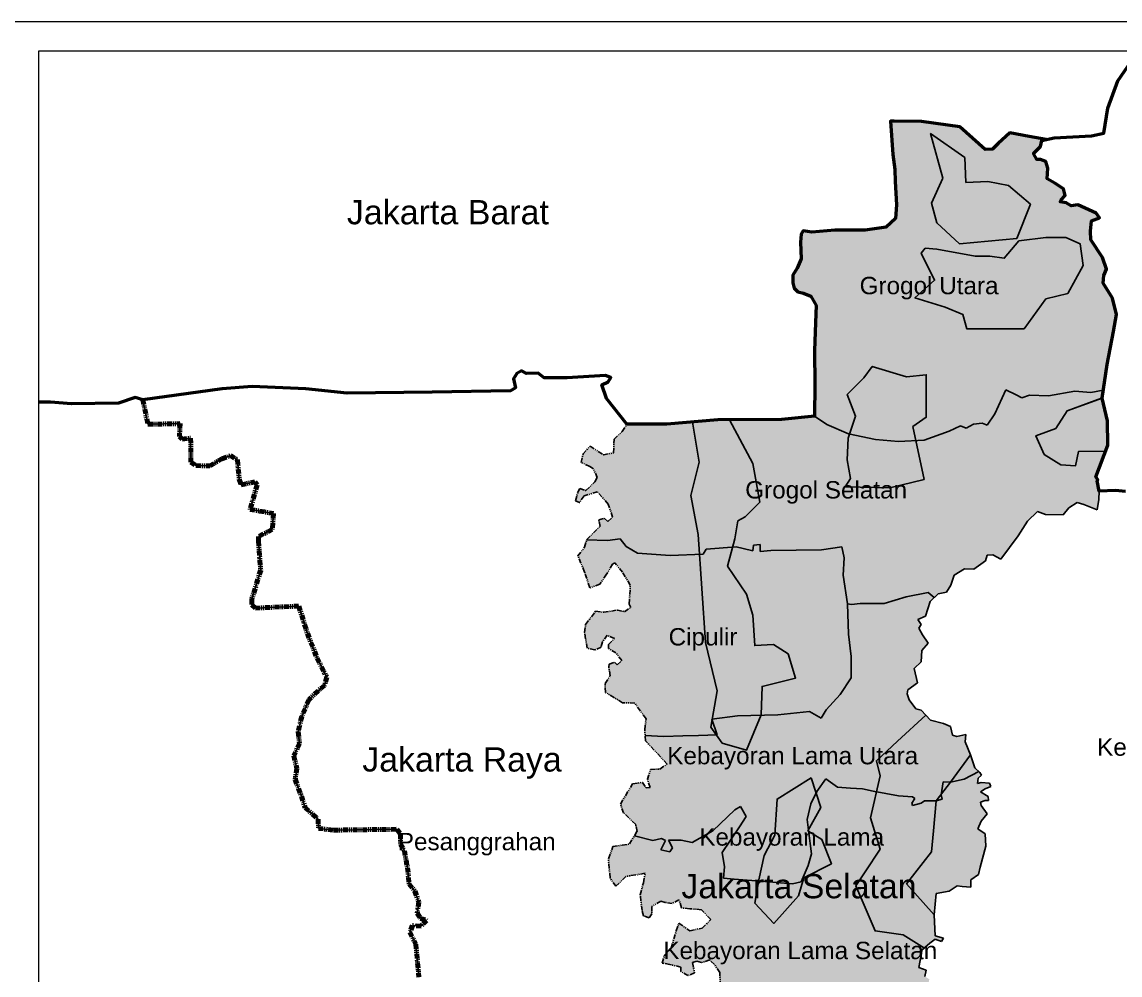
# Model space of a CAD drawing. Header units: millimetres. Extents: x 1190 to 1865, y 1371 to 1788.
# Drawn here: x 1570.4 to 1713, y 1663.8 to 1787.6 of the extents above; entities that cross this region are included whole.
import ezdxf

# ---------------------------------------------------------------- set-up
doc = ezdxf.new("R2010")
doc.units = ezdxf.units.MM
doc.header["$MEASUREMENT"] = 0
doc.linetypes.add('ACAD_ISO14W100', pattern=[24, 12, -3, 0, -3, 0, -3, 0, -3])
doc.linetypes.add('PHANTOM2', pattern=[1.25, 0.625, -0.125, 0.125, -0.125, 0.125, -0.125])
for name, color, linetype in [('Batas Desa', 7, 'ACAD_ISO14W100'), ('Batas Wilayah', 7, 'PHANTOM2'), ('Bbatas Provinsi', 7, 'PHANTOM2')]:
    doc.layers.add(name, color=color, linetype=linetype)
doc.layers.add('Batas Luar', color=7, linetype='Continuous', lineweight=20)
doc.styles.get("Standard").update_dxf_attribs({"font": 'arial.ttf'})

msp = doc.modelspace()

# ---------------------------------------------------------------- hatches: boundary and pattern name
at = {"true_color": 0xeef113}
h = msp.add_hatch(color=2, dxfattribs=at)
h.dxf.hatch_style = 1
h.paths.add_polyline_path([(1701.01, 1722.74), (1702.34, 1724), (1703.38, 1723.64), (1705.64, 1723.6), (1706.41, 1724.47), (1707.47, 1725.2), (1708.34, 1724.9), (1710.07, 1724.24), (1710.3, 1725.57), (1710.31, 1726.67), (1710.09, 1728.01), (1710.15, 1728.14), (1709.88, 1728.51), (1711.14, 1731.86), (1707.66, 1731.82), (1707.25, 1729.93), (1705.36, 1730.07), (1703.19, 1731.42), (1702.11, 1733.85), (1704.68, 1734.8), (1706.17, 1737.1), (1710.7, 1738.74), (1710.86, 1739.79), (1709.25, 1739.48), (1707.19, 1739.64), (1703.76, 1739.04), (1701.28, 1739.13), (1700.28, 1738.77), (1699.53, 1739.17), (1698.2, 1739.84), (1696.79, 1736.71), (1695.79, 1735.23), (1695.15, 1735.49), (1694, 1735.34), (1693.07, 1734.85), (1692.33, 1735.14), (1690.85, 1734.45), (1687.59, 1733.3), (1686.51, 1733.24), (1687.6, 1728.16), (1683.15, 1727.08), (1677.34, 1727.22), (1678.01, 1728.3), (1677.61, 1730.72), (1677.74, 1733.56), (1677.91, 1734.07), (1677.76, 1734.1), (1674.97, 1735.32), (1673.34, 1736.38), (1669.07, 1735.98), (1662.32, 1735.92), (1665.32, 1730.26), (1666.27, 1725.23), (1664.36, 1723.32), (1663.41, 1722.78), (1663, 1720.46), (1662.71, 1719.38), (1663.19, 1719.42), (1664.08, 1719.19), (1665.35, 1718.92), (1665.44, 1719.62), (1666.28, 1719.71), (1666.28, 1718.83), (1667.68, 1718.94), (1674.26, 1719.05), (1676.88, 1719.42), (1677.21, 1717.97), (1677.09, 1715.75), (1677.65, 1712.03), (1678.16, 1711.94), (1679.28, 1712.07), (1680.7, 1712.07), (1682.41, 1712.07), (1685.27, 1712.92), (1688.11, 1713.49), (1688.9, 1712.82), (1689.42, 1713.33), (1690.48, 1713.53), (1691.08, 1714.43), (1691.48, 1715.73), (1692.85, 1716.56), (1694.05, 1716.5), (1695.55, 1717.6), (1695.78, 1718.33), (1696.51, 1718.4), (1697.55, 1717.83), (1699.81, 1720.86)])
h.paths.add_polyline_path([(1711.37, 1743.12), (1712.19, 1747.38), (1712.59, 1749.62), (1712.06, 1751.75), (1710.86, 1753.67), (1710.95, 1754.66), (1711.29, 1755.49), (1710.77, 1757.03), (1709.25, 1759.32), (1709.22, 1760.43), (1709.32, 1761.78), (1710.36, 1762.18), (1709.93, 1762.77), (1707.56, 1763.87), (1706.7, 1763.75), (1706.05, 1764.12), (1705.28, 1764.24), (1705.4, 1764.52), (1705.92, 1765.07), (1705.68, 1765.94), (1704.57, 1766.69), (1703.58, 1767.25), (1703.67, 1768.63), (1703.39, 1769.49), (1702.69, 1769.77), (1702.25, 1769.77), (1701.82, 1770.54), (1702.69, 1771.43), (1702.9, 1772.23), (1703.44, 1772.35), (1701.25, 1772.76), (1698.72, 1773.23), (1697.2, 1771.85), (1696.47, 1771.09), (1695.5, 1771.07), (1692.23, 1774), (1687.23, 1774.71), (1683.72, 1774.73), (1683.24, 1774.73), (1683.52, 1770.38), (1683.79, 1768.47), (1683.81, 1766.9), (1684, 1763.87), (1683.88, 1762.1), (1682.65, 1760.98), (1679.94, 1760.56), (1675.98, 1760.56), (1673.02, 1760.29), (1671.87, 1760.49), (1671.61, 1760.07), (1671.52, 1759.02), (1671.64, 1756.86), (1671.08, 1755.63), (1670.52, 1754.72), (1670.52, 1753.73), (1670.69, 1753.03), (1671.19, 1752.57), (1671.93, 1752.4), (1672.88, 1752.01), (1673.58, 1750.78), (1673.47, 1748.57), (1673.34, 1744.89), (1673.41, 1740.5), (1673.34, 1736.38), (1674.97, 1735.32), (1677.76, 1734.1), (1677.91, 1734.07), (1678.69, 1736.39), (1677.61, 1739.22), (1678.15, 1739.76), (1679.77, 1741.38), (1680.85, 1742.87), (1685.31, 1741.52), (1687.87, 1741.79), (1687.87, 1739.63), (1687.87, 1736.26), (1686.12, 1735.04), (1686.51, 1733.24), (1687.59, 1733.3), (1690.85, 1734.45), (1692.33, 1735.14), (1693.07, 1734.85), (1694, 1735.34), (1695.15, 1735.49), (1695.79, 1735.23), (1696.79, 1736.71), (1698.2, 1739.84), (1699.53, 1739.17), (1700.28, 1738.77), (1701.28, 1739.13), (1703.76, 1739.04), (1707.19, 1739.64), (1709.25, 1739.48), (1710.86, 1739.79)])
h.paths.add_polyline_path([(1693.15, 1747.73), (1692.61, 1749.62), (1690.31, 1750.56), (1686.39, 1751.78), (1688.96, 1754.07), (1687.2, 1757.58), (1687.74, 1758.25), (1689.23, 1758.12), (1694.23, 1757.18), (1696.12, 1757.18), (1698.01, 1756.91), (1699.9, 1759.2), (1703.41, 1759.6), (1705.98, 1759.6), (1707.87, 1758.79), (1708.27, 1755.96), (1706.25, 1752.32), (1703.41, 1751.64), (1700.57, 1747.73)], flags=16)
h.paths.add_polyline_path([(1692.2, 1758.81), (1689.23, 1761.51), (1688.55, 1764.07), (1690.04, 1767.31), (1688.42, 1773.11), (1692.88, 1770.01), (1693.01, 1766.77), (1695.85, 1766.91), (1698.55, 1766.37), (1701.39, 1763.94), (1699.63, 1759.49)], flags=16)
h.paths.add_polyline_path([(1687.39, 1708), (1686.89, 1708.85), (1687.22, 1709.35), (1686.76, 1709.99), (1687.76, 1710.43), (1688.38, 1712.3), (1688.9, 1712.82), (1688.11, 1713.49), (1685.27, 1712.92), (1682.41, 1712.07), (1680.7, 1712.07), (1679.28, 1712.07), (1678.16, 1711.94), (1677.65, 1712.03), (1677.75, 1708.09), (1678.12, 1705.16), (1678.1, 1702.4), (1676.69, 1700.25), (1674.86, 1698.23), (1674.23, 1697.15), (1672.72, 1698.02), (1668.59, 1697.6), (1666.38, 1697.53), (1664.5, 1692.98), (1661.37, 1693.93), (1660.6, 1694.98), (1658.28, 1694.92), (1656.24, 1694.86), (1653.76, 1694.79), (1651.35, 1694.91), (1651.41, 1694.21), (1654.22, 1691.19), (1653.28, 1690.55), (1652.06, 1690.49), (1651.65, 1689.21), (1652, 1688.16), (1651.47, 1688.1), (1651, 1688.8), (1649.72, 1688.63), (1648.14, 1686), (1648.55, 1684.84), (1650.13, 1683.32), (1650.3, 1682.45), (1649.96, 1681.88), (1652.35, 1681.24), (1653.47, 1681.53), (1654, 1681.27), (1653.38, 1680.05), (1654.54, 1679.79), (1654.89, 1680.31), (1654.37, 1681.31), (1656.02, 1681.29), (1657.45, 1680.99), (1660.13, 1682.51), (1662.99, 1685.23), (1663.73, 1685.66), (1664.49, 1684.37), (1663.6, 1683.03), (1662.35, 1681.16), (1661.36, 1679.69), (1661.65, 1677.86), (1661.54, 1676.35), (1662.9, 1676.24), (1666.11, 1675.99), (1666.14, 1676.16), (1666.83, 1679.33), (1668.21, 1681.96), (1668.49, 1686.65), (1672.91, 1689.41), (1673.55, 1687.44), (1673.64, 1687.64), (1674.83, 1689.27), (1675.44, 1688.83), (1676.33, 1688.18), (1678.03, 1688.07), (1679.58, 1687.96), (1680.99, 1687.69), (1681.42, 1687.6), (1681.9, 1689.67), (1681.4, 1691.62), (1684.15, 1694.17), (1687.8, 1697.54), (1687.19, 1698.18), (1686.5, 1698.39), (1685.65, 1699.55), (1685.39, 1700.3), (1685.49, 1700.83), (1686.71, 1701.73), (1686.29, 1703.63), (1687.2, 1704.48), (1687.29, 1705.97), (1688.12, 1706.89)])
h = msp.add_hatch(color=3)
h.dxf.hatch_style = 1
h.paths.add_polyline_path([(1708.27, 1755.96), (1707.87, 1758.79), (1705.98, 1759.6), (1703.41, 1759.6), (1699.9, 1759.2), (1698.01, 1756.91), (1696.12, 1757.18), (1694.23, 1757.18), (1689.23, 1758.12), (1687.74, 1758.25), (1687.2, 1757.58), (1688.96, 1754.07), (1686.39, 1751.78), (1690.31, 1750.56), (1692.61, 1749.62), (1693.15, 1747.73), (1700.57, 1747.73), (1703.41, 1751.64), (1706.25, 1752.32)])
h.paths.add_polyline_path([(1701.39, 1763.94), (1698.55, 1766.37), (1695.85, 1766.91), (1693.01, 1766.77), (1692.88, 1770.01), (1688.42, 1773.11), (1690.04, 1767.31), (1688.55, 1764.07), (1689.23, 1761.51), (1692.2, 1758.81), (1699.63, 1759.49)])
h = msp.add_hatch(color=3)
h.dxf.hatch_style = 1
h.paths.add_polyline_path([(1687.87, 1739.63), (1687.87, 1741.79), (1685.31, 1741.52), (1680.85, 1742.87), (1679.77, 1741.38), (1678.15, 1739.76), (1677.61, 1739.22), (1678.69, 1736.39), (1677.91, 1734.07), (1681.26, 1733.37), (1684.27, 1733.1), (1686.51, 1733.24), (1686.12, 1735.04), (1687.87, 1736.26)])
h = msp.add_hatch(color=3)
h.dxf.hatch_style = 1
h.paths.add_polyline_path([(1711.41, 1735.78), (1710.7, 1738.73), (1706.17, 1737.1), (1704.68, 1734.8), (1702.11, 1733.85), (1703.19, 1731.42), (1705.36, 1730.07), (1707.25, 1729.93), (1707.66, 1731.82), (1711.14, 1731.86), (1711.44, 1732.63)])
h = msp.add_hatch(color=2, dxfattribs=at)
h.dxf.hatch_style = 1
h.paths.add_polyline_path([(1657.28, 1726.07), (1658.37, 1730.42), (1657.49, 1735.64), (1654.17, 1735.37), (1648.98, 1735.34), (1648.38, 1734.42), (1647.32, 1733.43), (1647.26, 1731.62), (1645.92, 1731.38), (1644.22, 1732.49), (1643.28, 1731.5), (1643.05, 1730.39), (1644.16, 1729.86), (1644.63, 1729.57), (1645.13, 1728.41), (1644.83, 1727.86), (1643.66, 1726.73), (1642.86, 1726.99), (1642.6, 1726.51), (1642.31, 1725.38), (1642.82, 1725.16), (1643.41, 1726.03), (1645.13, 1726.58), (1646.56, 1724.97), (1647.11, 1723.29), (1646.52, 1722.7), (1646.04, 1723.14), (1645.35, 1722.92), (1645.49, 1722.08), (1643.75, 1720.35), (1646.47, 1720.24), (1648.12, 1720.44), (1648.89, 1719.45), (1650.37, 1718.61), (1654.6, 1718.31), (1658.41, 1718.45), (1658.23, 1721.04)])
h.paths.add_polyline_path([(1658.41, 1718.45), (1654.6, 1718.31), (1650.37, 1718.61), (1648.89, 1719.45), (1648.12, 1720.44), (1646.47, 1720.24), (1643.75, 1720.35), (1643.49, 1719.36), (1642.61, 1718.26), (1643.49, 1716.14), (1644.15, 1714.1), (1645.47, 1714.57), (1646.35, 1715.85), (1647.12, 1717.17), (1647.41, 1717.35), (1648.4, 1716.11), (1649.42, 1714.46), (1649.28, 1711.98), (1649.49, 1711.54), (1648.69, 1710.99), (1647.74, 1711.21), (1646.97, 1711.06), (1645.98, 1710.92), (1644.92, 1711.06), (1643.62, 1709.35), (1643.49, 1708.31), (1643.81, 1706.25), (1644.8, 1706.03), (1645.64, 1706.38), (1645.81, 1707.06), (1646.4, 1707.94), (1647.35, 1707.52), (1646.57, 1706.73), (1646.59, 1706.23), (1647.56, 1705.64), (1648.32, 1704.65), (1647.73, 1704.07), (1647.38, 1704.42), (1646.68, 1704.18), (1646.62, 1703.83), (1646.8, 1702.67), (1646.15, 1701.68), (1646.21, 1700.51), (1648.43, 1699.17), (1650.01, 1699.11), (1651.47, 1697.07), (1651.29, 1695.61), (1651.35, 1694.91), (1653.76, 1694.79), (1656.24, 1694.86), (1658.28, 1694.92), (1660.6, 1694.98), (1659.87, 1695.97), (1660.03, 1696.92), (1660, 1697.02), (1660.05, 1697.03), (1660.69, 1700.73), (1659.19, 1706.99)])
h.paths.add_polyline_path([(1677.09, 1715.75), (1677.21, 1717.97), (1676.88, 1719.42), (1674.26, 1719.05), (1667.68, 1718.94), (1666.28, 1718.83), (1666.28, 1719.71), (1665.44, 1719.62), (1665.35, 1718.92), (1664.08, 1719.19), (1663.19, 1719.42), (1662.71, 1719.38), (1662.05, 1716.93), (1664.5, 1713.25), (1665.32, 1710.53), (1665.59, 1706.59), (1668.04, 1706.72), (1669.95, 1705.5), (1670.9, 1702.37), (1666.54, 1701.28), (1666.41, 1697.53), (1668.59, 1697.6), (1672.72, 1698.02), (1674.23, 1697.15), (1674.86, 1698.23), (1676.69, 1700.25), (1678.1, 1702.4), (1678.12, 1705.16), (1677.75, 1708.09), (1677.65, 1712.03)])
h = msp.add_hatch(color=3)
h.dxf.hatch_style = 1
h.paths.add_polyline_path([(1670.9, 1702.37), (1669.95, 1705.5), (1668.04, 1706.72), (1665.59, 1706.59), (1665.32, 1710.53), (1664.5, 1713.25), (1662.05, 1716.93), (1662.71, 1719.38), (1659.27, 1719.1), (1658.89, 1718.46), (1658.41, 1718.45), (1659.19, 1706.99), (1660.69, 1700.73), (1660.05, 1697.03), (1663.33, 1697.44), (1666.38, 1697.53), (1666.41, 1697.61), (1666.54, 1701.28)])
h.paths.add_polyline_path([(1666.38, 1697.53), (1663.33, 1697.44), (1660.05, 1697.03), (1660.03, 1696.92), (1660.69, 1694.99), (1660.6, 1694.98), (1661.37, 1693.93), (1664.5, 1692.98)])
h.paths.add_polyline_path([(1660.03, 1696.92), (1659.87, 1695.97), (1660.6, 1694.98), (1660.69, 1694.99)])
h.paths.add_polyline_path([(1665.32, 1730.26), (1662.32, 1735.92), (1660.8, 1735.91), (1657.49, 1735.64), (1658.37, 1730.42), (1657.28, 1726.07), (1658.23, 1721.04), (1658.41, 1718.45), (1658.89, 1718.46), (1659.27, 1719.1), (1662.71, 1719.38), (1663, 1720.46), (1663.41, 1722.78), (1664.36, 1723.32), (1666.27, 1725.23)])
h.paths.add_polyline_path([(1686.51, 1733.24), (1684.27, 1733.1), (1681.26, 1733.37), (1677.91, 1734.07), (1677.74, 1733.56), (1677.61, 1730.72), (1678.01, 1728.3), (1677.34, 1727.22), (1683.15, 1727.08), (1687.6, 1728.16)])
h = msp.add_hatch(color=3)
h.dxf.hatch_style = 1
h.paths.add_polyline_path([(1693.61, 1692.4), (1692.92, 1694.1), (1693.03, 1695.05), (1691.86, 1694.79), (1691.27, 1694.94), (1691.01, 1696.06), (1690.11, 1696.48), (1688.41, 1696.9), (1687.8, 1697.54), (1684.15, 1694.17), (1681.4, 1691.62), (1681.9, 1689.67), (1681.42, 1687.6), (1684.28, 1687.05), (1686.08, 1686.92), (1686.38, 1686.73), (1686.01, 1686.12), (1686.1, 1685.79), (1687.22, 1686.11), (1687.65, 1686.42), (1689.14, 1686.43), (1689.81, 1687.31), (1690.06, 1688.88), (1691, 1688.86)])
h.paths.add_polyline_path([(1694.19, 1690.69), (1693.61, 1692.4), (1691, 1688.86), (1692.78, 1689.21), (1694.71, 1690.22)])
h.paths.add_polyline_path([(1691, 1688.86), (1690.06, 1688.88), (1689.81, 1687.31)], flags=17)
h.paths.add_polyline_path([(1689.79, 1687.18), (1689.81, 1687.31), (1689.14, 1686.43), (1689.94, 1686.65)], flags=17)
h.paths.add_polyline_path([(1688.79, 1682.51), (1689.14, 1686.43), (1687.65, 1686.42), (1687.22, 1686.11), (1686.1, 1685.79), (1686.01, 1686.12), (1686.38, 1686.73), (1686.08, 1686.92), (1684.28, 1687.05), (1681.42, 1687.6), (1680.63, 1684.2), (1681.9, 1680.12), (1679.93, 1677.17), (1678.74, 1675.39), (1680.07, 1672.26), (1681.23, 1669.52), (1684.85, 1669.02), (1687.62, 1667.29), (1688.35, 1667.91), (1689.04, 1668.44), (1689.84, 1668.13), (1690.1, 1668.55), (1689.04, 1668.87), (1688.88, 1671.62), (1685.31, 1675.63), (1686.4, 1677.03), (1688.55, 1679.79)])
h.paths.add_polyline_path([(1674.3, 1681.4), (1672.58, 1682.46), (1672.78, 1680.87), (1672.96, 1679.52), (1672.52, 1678.02), (1671.61, 1675.91), (1670.48, 1675.65), (1666.88, 1675.93), (1666.11, 1675.99), (1665.59, 1673.12), (1668.08, 1670.49), (1671.26, 1674.08), (1671.95, 1676.43), (1675.54, 1678.23)])
h.paths.add_polyline_path([(1672.78, 1680.87), (1672.58, 1682.46), (1672.5, 1682.51), (1672.56, 1682.62), (1672.38, 1683.99), (1672.86, 1686.03), (1673.55, 1687.44), (1672.91, 1689.41), (1668.49, 1686.65), (1668.21, 1681.96), (1666.83, 1679.33), (1666.14, 1676.16), (1666.11, 1675.99), (1666.88, 1675.93), (1670.48, 1675.65), (1671.61, 1675.91), (1672.52, 1678.02), (1672.96, 1679.52)])
h.paths.add_polyline_path([(1674.16, 1685.55), (1673.55, 1687.44), (1672.86, 1686.03), (1672.38, 1683.99), (1672.56, 1682.62)])
h = msp.add_hatch(color=2, dxfattribs=at)
h.dxf.hatch_style = 1
h.paths.add_polyline_path([(1680.63, 1684.2), (1681.42, 1687.6), (1680.99, 1687.69), (1679.58, 1687.96), (1678.03, 1688.07), (1676.33, 1688.18), (1675.44, 1688.83), (1674.83, 1689.27), (1673.64, 1687.64), (1673.55, 1687.44), (1674.16, 1685.55), (1672.56, 1682.62), (1672.58, 1682.46), (1674.3, 1681.4), (1675.54, 1678.23), (1671.95, 1676.43), (1671.26, 1674.08), (1668.08, 1670.49), (1665.59, 1673.12), (1666.11, 1675.99), (1662.9, 1676.24), (1661.54, 1676.35), (1661.65, 1677.86), (1661.36, 1679.69), (1662.35, 1681.16), (1663.6, 1683.03), (1664.49, 1684.37), (1663.73, 1685.66), (1662.99, 1685.23), (1660.13, 1682.51), (1657.45, 1680.99), (1656.02, 1681.29), (1654.37, 1681.31), (1654.89, 1680.31), (1654.54, 1679.79), (1653.38, 1680.05), (1654, 1681.27), (1653.47, 1681.53), (1652.35, 1681.24), (1649.96, 1681.88), (1649.31, 1680.81), (1647.15, 1680.46), (1646.57, 1678.89), (1646.8, 1676.38), (1647.56, 1675.31), (1648.85, 1676.59), (1651.36, 1677), (1651.12, 1675.77), (1650.71, 1674.2), (1650.95, 1672.16), (1651.12, 1671.46), (1651.88, 1671.22), (1652.23, 1671.75), (1652.23, 1672.68), (1653.4, 1673.38), (1653.93, 1673.21), (1654.86, 1673.09), (1655.74, 1673.56), (1656.09, 1672.51), (1657.14, 1672.39), (1658.65, 1672.27), (1659.88, 1670.99), (1658.77, 1669.88), (1657.14, 1669.53), (1655.74, 1670.52), (1655.38, 1669.53), (1654.74, 1667.26), (1653.87, 1666.38), (1653.57, 1665.33), (1654.57, 1665.16), (1655.97, 1664.81), (1655.97, 1664.23), (1656.9, 1663.7), (1657.78, 1664.05), (1657.49, 1665.39), (1658.07, 1665.57), (1658.65, 1665.39), (1659.76, 1665.74), (1660.35, 1665.16), (1661.05, 1664.11), (1661.11, 1662.4), (1663.71, 1661.58), (1664.98, 1661.81), (1666.79, 1661.72), (1668.24, 1660.55), (1670.16, 1659.57), (1671.78, 1659.07), (1675.43, 1659.28), (1680.91, 1659.17), (1685.71, 1659.07), (1687.39, 1658.87), (1688.58, 1659.9), (1687.15, 1660.32), (1687.84, 1661.33), (1688.27, 1663.23), (1687.68, 1663.6), (1687.84, 1664.4), (1686.89, 1664.77), (1687.24, 1666.59), (1687.3, 1667.01), (1687.62, 1667.29), (1684.85, 1669.02), (1681.23, 1669.52), (1680.07, 1672.26), (1678.74, 1675.39), (1679.93, 1677.17), (1681.9, 1680.12)])
h.paths.add_polyline_path([(1695.62, 1680.53), (1695.51, 1682.12), (1694.56, 1682.76), (1694.99, 1683.76), (1695.78, 1684.71), (1694.99, 1685.82), (1694.93, 1686.25), (1695.51, 1686.46), (1695.94, 1686.46), (1695.89, 1686.99), (1694.93, 1687.57), (1695.51, 1687.99), (1696.26, 1688.26), (1696.1, 1688.73), (1694.99, 1688.79), (1694.51, 1688.68), (1694.61, 1689.37), (1695.04, 1689.74), (1694.83, 1690.11), (1694.71, 1690.22), (1692.78, 1689.21), (1691, 1688.86), (1689.81, 1687.31), (1689.79, 1687.18), (1689.94, 1686.65), (1689.14, 1686.43), (1688.79, 1682.51), (1688.55, 1679.79), (1686.4, 1677.03), (1685.31, 1675.63), (1688.88, 1671.62), (1689.15, 1674.37), (1690.84, 1674.68), (1691.9, 1675.37), (1692.54, 1675.27), (1693.65, 1675.21), (1693.65, 1676.17), (1694.66, 1676.85), (1694.88, 1677.78)])

# ---------------------------------------------------------------- linework, layer by layer
for points in [[(1692.2, 1758.81), (1699.63, 1759.49), (1701.39, 1763.94), (1698.55, 1766.37), (1695.85, 1766.91), (1693.01, 1766.77), (1692.88, 1770.01), (1688.42, 1773.11), (1690.04, 1767.31), (1688.55, 1764.07), (1689.23, 1761.51), (1692.2, 1758.81)], [(1700.57, 1747.73), (1703.41, 1751.64), (1706.25, 1752.32), (1708.27, 1755.96), (1707.87, 1758.79), (1705.98, 1759.6), (1703.41, 1759.6), (1699.9, 1759.2), (1698.01, 1756.91), (1696.12, 1757.18), (1694.23, 1757.18), (1689.23, 1758.12), (1687.74, 1758.25), (1687.2, 1757.58), (1688.96, 1754.07), (1686.39, 1751.78), (1690.31, 1750.56), (1692.61, 1749.62), (1693.15, 1747.73), (1700.57, 1747.73)], [(1687.6, 1728.16), (1686.12, 1735.04), (1687.87, 1736.26), (1687.87, 1739.63), (1687.87, 1741.79), (1685.31, 1741.52), (1680.85, 1742.87), (1679.77, 1741.38), (1678.15, 1739.76), (1677.61, 1739.22), (1678.69, 1736.39), (1677.74, 1733.56), (1677.61, 1730.72), (1678.01, 1728.3), (1677.34, 1727.22), (1683.15, 1727.08), (1687.6, 1728.16)], [(1710.7, 1738.73), (1706.17, 1737.1), (1704.68, 1734.8), (1702.11, 1733.85), (1703.19, 1731.42), (1705.36, 1730.07), (1707.25, 1729.93), (1707.66, 1731.82), (1711.14, 1731.86), (1711.44, 1732.63), (1711.41, 1735.78), (1710.7, 1738.73)], [(1710.64, 1738.72), (1706.17, 1737.1), (1704.68, 1734.8), (1702.11, 1733.85), (1703.19, 1731.42), (1703.19, 1731.42), (1705.36, 1730.07), (1707.25, 1729.93), (1707.66, 1731.82), (1711.14, 1731.86)], [(1657.49, 1735.64), (1658.37, 1730.42), (1657.28, 1726.07), (1658.23, 1721.04), (1659.19, 1706.99), (1660.69, 1700.73), (1659.87, 1695.97), (1661.37, 1693.93), (1664.5, 1692.98), (1666.41, 1697.61), (1666.54, 1701.28), (1670.9, 1702.37), (1669.95, 1705.5), (1668.04, 1706.72), (1665.59, 1706.59), (1665.32, 1710.53), (1664.5, 1713.25), (1662.05, 1716.93), (1663, 1720.46), (1663.41, 1722.78), (1664.36, 1723.32), (1666.27, 1725.23), (1665.32, 1730.26), (1662.32, 1735.92)], [(1687.8, 1697.54), (1684.15, 1694.17), (1681.4, 1691.62), (1681.9, 1689.67), (1680.63, 1684.2), (1681.9, 1680.12), (1679.93, 1677.17), (1678.74, 1675.39), (1680.07, 1672.26), (1681.23, 1669.52), (1684.85, 1669.02), (1687.62, 1667.29)], [(1693.61, 1692.4), (1691, 1688.86), (1689.14, 1686.43), (1688.79, 1682.51), (1688.55, 1679.79), (1686.4, 1677.03), (1685.31, 1675.63), (1688.88, 1671.62)], [(1672.91, 1689.41), (1668.49, 1686.65), (1668.21, 1681.96), (1666.83, 1679.33), (1666.14, 1676.16), (1665.59, 1673.12), (1668.08, 1670.49), (1671.26, 1674.08), (1671.95, 1676.43), (1675.54, 1678.23), (1674.3, 1681.4), (1672.5, 1682.51), (1674.16, 1685.55), (1672.91, 1689.41)]]:
    msp.add_lwpolyline(points)
at = {"layer": 'Batas Desa', "ltscale": 100}
for points in [[(1703.44, 1772.35), (1701.25, 1772.76), (1698.72, 1773.23), (1697.2, 1771.85), (1696.47, 1771.09), (1695.5, 1771.07), (1692.23, 1774), (1687.23, 1774.71), (1683.72, 1774.73), (1683.24, 1774.73), (1683.52, 1770.38), (1683.79, 1768.47), (1683.81, 1766.9), (1684, 1763.87), (1683.88, 1762.1), (1682.65, 1760.98), (1679.94, 1760.56), (1675.98, 1760.56), (1673.02, 1760.29), (1671.87, 1760.49), (1671.61, 1760.07), (1671.52, 1759.02), (1671.64, 1756.86), (1671.08, 1755.63), (1670.52, 1754.72), (1670.52, 1753.73), (1670.69, 1753.03), (1671.19, 1752.57), (1671.93, 1752.4), (1672.88, 1752.01), (1673.58, 1750.78), (1673.47, 1748.57), (1673.34, 1744.89), (1673.41, 1740.5), (1673.34, 1736.38), (1674.97, 1735.32), (1677.76, 1734.1), (1681.26, 1733.37), (1684.27, 1733.1), (1687.59, 1733.3), (1690.85, 1734.45), (1692.33, 1735.14), (1693.07, 1734.85), (1694, 1735.34), (1695.15, 1735.49), (1695.79, 1735.23), (1696.79, 1736.71), (1698.2, 1739.84), (1699.53, 1739.17), (1700.28, 1738.77), (1701.28, 1739.13), (1703.76, 1739.04), (1707.19, 1739.64), (1709.25, 1739.48), (1710.86, 1739.79)], [(1688.9, 1712.82), (1688.11, 1713.49), (1685.27, 1712.92), (1682.41, 1712.07), (1680.7, 1712.07), (1679.28, 1712.07), (1678.16, 1711.94), (1677.65, 1712.03), (1677.09, 1715.75), (1677.21, 1717.97), (1676.88, 1719.42), (1674.26, 1719.05), (1667.68, 1718.94), (1666.28, 1718.83), (1666.28, 1719.71), (1665.44, 1719.62), (1665.35, 1718.92), (1664.08, 1719.19), (1663.19, 1719.42), (1659.27, 1719.1), (1658.89, 1718.46), (1654.6, 1718.31), (1650.37, 1718.61), (1648.89, 1719.45), (1648.12, 1720.44), (1646.47, 1720.24), (1643.75, 1720.35)], [(1677.65, 1712.03), (1677.75, 1708.09), (1678.12, 1705.16), (1678.1, 1702.4), (1676.69, 1700.25), (1674.86, 1698.23), (1674.23, 1697.15), (1672.72, 1698.02), (1668.59, 1697.6), (1663.33, 1697.44), (1660, 1697.02), (1660.69, 1694.99), (1658.28, 1694.92), (1656.24, 1694.86), (1653.76, 1694.79), (1651.35, 1694.91)], [(1694.71, 1690.22), (1692.78, 1689.21), (1691, 1688.86), (1690.06, 1688.88), (1689.79, 1687.18), (1689.94, 1686.65), (1689.14, 1686.43), (1687.65, 1686.42), (1687.22, 1686.11), (1686.1, 1685.79), (1686.01, 1686.12), (1686.38, 1686.73), (1686.08, 1686.92), (1684.28, 1687.05), (1680.99, 1687.69), (1679.58, 1687.96), (1678.03, 1688.07), (1676.33, 1688.18), (1675.44, 1688.83), (1674.83, 1689.27), (1673.64, 1687.64), (1672.86, 1686.03), (1672.38, 1683.99), (1672.78, 1680.87), (1672.96, 1679.52), (1672.52, 1678.02), (1671.61, 1675.91), (1670.48, 1675.65), (1666.88, 1675.93), (1662.9, 1676.24), (1661.54, 1676.35), (1661.65, 1677.86), (1661.36, 1679.69), (1662.35, 1681.16), (1663.6, 1683.03), (1664.49, 1684.37), (1663.73, 1685.66), (1662.99, 1685.23), (1660.13, 1682.51), (1657.45, 1680.99), (1656.02, 1681.29), (1654.37, 1681.31), (1654.89, 1680.31), (1654.54, 1679.79), (1653.38, 1680.05), (1654, 1681.27), (1653.47, 1681.53), (1652.35, 1681.24), (1649.96, 1681.88)]]:
    msp.add_lwpolyline(points, dxfattribs=at)
at = {"layer": 'Batas Luar', "linetype": 'ByBlock'}
msp.add_lwpolyline([(1865.21, 1787.62), (1568.21, 1787.62), (1568.21, 1579.26), (1865.21, 1579.26)], close=True, dxfattribs=at)
at = {"layer": 'Batas Luar'}
for points in [[(1572.58, 1783.87), (1782.3, 1783.87), (1782.3, 1584.62), (1572.58, 1584.62)], [(1572.59, 1783.87), (1782.65, 1783.87), (1782.06, 1584.29), (1572.58, 1584.29)]]:
    msp.add_lwpolyline(points, close=True, dxfattribs=at)
at = {"layer": 'Batas Wilayah', "color": 251, "linetype": 'ByBlock', "lineweight": 50, "ltscale": 3500, "true_color": 0x636466}
msp.add_lwpolyline([(1713.76, 1726.61), (1712.45, 1726.76), (1710.31, 1726.67), (1710.09, 1728.01), (1710.15, 1728.14), (1709.88, 1728.51), (1711.44, 1732.63), (1711.41, 1735.78), (1710.7, 1738.73), (1711.37, 1743.12), (1712.19, 1747.38), (1712.59, 1749.62), (1712.06, 1751.75), (1710.86, 1753.67), (1710.95, 1754.66), (1711.29, 1755.49), (1710.77, 1757.03), (1709.25, 1759.32), (1709.22, 1760.43), (1709.32, 1761.78), (1710.36, 1762.18), (1709.93, 1762.77), (1707.56, 1763.87), (1706.7, 1763.75), (1706.05, 1764.12), (1705.28, 1764.24), (1705.4, 1764.52), (1705.92, 1765.07), (1705.68, 1765.94), (1704.57, 1766.69), (1703.58, 1767.25), (1703.67, 1768.63), (1703.39, 1769.49), (1702.69, 1769.77), (1702.25, 1769.77), (1701.82, 1770.54), (1702.69, 1771.43), (1702.9, 1772.23), (1704.47, 1772.57), (1709.34, 1772.82), (1710.95, 1773.16), (1711.47, 1776.44), (1712.77, 1779.98), (1714.89, 1783.05)], dxfattribs=at)
at = {"layer": 'Batas Wilayah', "ltscale": 3500}
for points in [[(1713.76, 1726.61), (1712.45, 1726.76), (1710.31, 1726.67), (1710.09, 1728.01), (1710.15, 1728.14), (1709.88, 1728.51), (1711.44, 1732.63), (1711.41, 1735.78), (1710.7, 1738.73), (1711.37, 1743.12), (1712.19, 1747.38), (1712.59, 1749.62), (1712.06, 1751.75), (1710.86, 1753.67), (1710.95, 1754.66), (1711.29, 1755.49), (1710.77, 1757.03), (1709.25, 1759.32), (1709.22, 1760.43), (1709.32, 1761.78), (1710.36, 1762.18), (1709.93, 1762.77), (1707.56, 1763.87), (1706.7, 1763.75), (1706.05, 1764.12), (1705.28, 1764.24), (1705.4, 1764.52), (1705.92, 1765.07), (1705.68, 1765.94), (1704.57, 1766.69), (1703.58, 1767.25), (1703.67, 1768.63), (1703.39, 1769.49), (1702.69, 1769.77), (1702.25, 1769.77), (1701.82, 1770.54), (1702.69, 1771.43), (1702.9, 1772.23), (1704.47, 1772.57), (1709.34, 1772.82), (1710.95, 1773.16), (1711.47, 1776.44), (1712.77, 1779.98), (1714.89, 1783.05)], [(1687.68, 1663.6), (1687.84, 1664.4), (1686.89, 1664.77), (1687.24, 1666.59), (1687.3, 1667.01), (1688.35, 1667.91), (1689.04, 1668.44), (1689.84, 1668.13), (1690.1, 1668.55), (1689.04, 1668.87), (1688.88, 1671.62), (1689.15, 1674.37), (1690.84, 1674.68), (1691.9, 1675.37), (1692.54, 1675.27), (1693.65, 1675.21), (1693.65, 1676.17), (1694.66, 1676.85), (1694.88, 1677.78), (1695.62, 1680.53), (1695.51, 1682.12), (1694.56, 1682.76), (1694.99, 1683.76), (1695.78, 1684.71), (1694.99, 1685.82), (1694.93, 1686.25), (1695.51, 1686.46), (1695.94, 1686.46), (1695.89, 1686.99), (1694.93, 1687.57), (1695.51, 1687.99), (1696.26, 1688.26), (1696.1, 1688.73), (1694.99, 1688.79), (1694.51, 1688.68), (1694.61, 1689.37), (1695.04, 1689.74), (1694.83, 1690.11), (1694.19, 1690.69), (1693.61, 1692.4), (1692.92, 1694.1), (1693.03, 1695.05), (1691.86, 1694.79), (1691.27, 1694.94), (1691.01, 1696.06), (1690.11, 1696.48), (1688.41, 1696.9), (1687.19, 1698.18), (1686.5, 1698.39), (1685.65, 1699.55), (1685.39, 1700.3), (1685.49, 1700.83), (1686.71, 1701.73), (1686.29, 1703.63), (1687.2, 1704.48), (1687.29, 1705.97), (1688.12, 1706.89), (1687.39, 1708), (1686.89, 1708.85), (1687.22, 1709.35), (1686.76, 1709.99), (1687.76, 1710.43), (1688.38, 1712.3), (1689.42, 1713.33), (1690.48, 1713.53), (1691.08, 1714.43), (1691.48, 1715.73), (1692.85, 1716.56), (1694.05, 1716.5), (1695.55, 1717.6), (1695.78, 1718.33), (1696.51, 1718.4), (1697.55, 1717.83), (1699.81, 1720.86), (1701.01, 1722.74), (1702.34, 1724), (1703.38, 1723.64), (1705.64, 1723.6), (1706.41, 1724.47), (1707.47, 1725.2), (1708.34, 1724.9), (1710.07, 1724.24), (1710.3, 1725.57), (1710.31, 1726.67)]]:
    msp.add_lwpolyline(points, dxfattribs=at)
at = {"layer": 'Batas Wilayah', "color": 251, "linetype": 'ByBlock', "lineweight": 50, "ltscale": 4000, "true_color": 0x636466}
msp.add_lwpolyline([(1703.44, 1772.35), (1701.25, 1772.76), (1698.72, 1773.23), (1697.2, 1771.85), (1696.47, 1771.09), (1695.5, 1771.07), (1692.23, 1774), (1687.23, 1774.71), (1683.72, 1774.73), (1683.24, 1774.73), (1683.52, 1770.38), (1683.79, 1768.47), (1683.81, 1766.9), (1684, 1763.87), (1683.88, 1762.1), (1682.65, 1760.98), (1679.94, 1760.56), (1675.98, 1760.56), (1673.02, 1760.29), (1671.87, 1760.49), (1671.61, 1760.07), (1671.52, 1759.02), (1671.64, 1756.86), (1671.08, 1755.63), (1670.52, 1754.72), (1670.52, 1753.73), (1670.69, 1753.03), (1671.19, 1752.57), (1671.93, 1752.4), (1672.88, 1752.01), (1673.58, 1750.78), (1673.47, 1748.57), (1673.34, 1744.89), (1673.41, 1740.5), (1673.34, 1736.38)], dxfattribs=at)
at = {"layer": 'Batas Wilayah', "ltscale": 4000}
msp.add_lwpolyline([(1703.44, 1772.35), (1701.25, 1772.76), (1698.72, 1773.23), (1697.2, 1771.85), (1696.47, 1771.09), (1695.5, 1771.07), (1692.23, 1774), (1687.23, 1774.71), (1683.72, 1774.73), (1683.24, 1774.73), (1683.52, 1770.38), (1683.79, 1768.47), (1683.81, 1766.9), (1684, 1763.87), (1683.88, 1762.1), (1682.65, 1760.98), (1679.94, 1760.56), (1675.98, 1760.56), (1673.02, 1760.29), (1671.87, 1760.49), (1671.61, 1760.07), (1671.52, 1759.02), (1671.64, 1756.86), (1671.08, 1755.63), (1670.52, 1754.72), (1670.52, 1753.73), (1670.69, 1753.03), (1671.19, 1752.57), (1671.93, 1752.4), (1672.88, 1752.01), (1673.58, 1750.78), (1673.47, 1748.57), (1673.34, 1744.89), (1673.41, 1740.5), (1673.34, 1736.38)], dxfattribs=at)
at = {"layer": 'Batas Wilayah', "color": 251, "linetype": 'ByBlock', "lineweight": 50, "true_color": 0x636466}
msp.add_lwpolyline([(1673.34, 1736.38), (1669.07, 1735.98), (1660.8, 1735.91), (1654.17, 1735.37), (1648.98, 1735.34), (1646.34, 1738.68), (1645.74, 1740.45), (1646.56, 1740.87), (1646.91, 1741.44), (1646.2, 1741.69), (1641.16, 1741.37), (1638.22, 1741.37), (1637.44, 1741.97), (1635.94, 1741.94), (1635.27, 1742.29), (1634.67, 1741.94), (1634.24, 1741.23), (1634.52, 1740.09), (1633.85, 1739.7), (1623.67, 1739.53), (1612.64, 1739.39), (1607.28, 1739.97), (1600.32, 1740.26), (1596.4, 1739.97), (1586.1, 1738.52), (1585.1, 1738.84), (1582.93, 1738.1), (1576.85, 1737.99), (1574.11, 1738.2), (1572.58, 1738.2)], dxfattribs=at)
at = {"layer": 'Batas Wilayah'}
for points in [[(1673.34, 1736.38), (1669.07, 1735.98), (1660.8, 1735.91), (1654.17, 1735.37), (1648.98, 1735.34), (1646.34, 1738.68), (1645.74, 1740.45), (1646.56, 1740.87), (1646.91, 1741.44), (1646.2, 1741.69), (1641.16, 1741.37), (1638.22, 1741.37), (1637.44, 1741.97), (1635.94, 1741.94), (1635.27, 1742.29), (1634.67, 1741.94), (1634.24, 1741.23), (1634.52, 1740.09), (1633.85, 1739.7), (1623.67, 1739.53), (1612.64, 1739.39), (1607.28, 1739.97), (1600.32, 1740.26), (1596.4, 1739.97), (1586.1, 1738.52), (1585.1, 1738.84), (1582.93, 1738.1), (1576.85, 1737.99), (1574.11, 1738.2), (1572.58, 1738.2)], [(1661.11, 1662.4), (1661.05, 1664.11), (1660.35, 1665.16), (1659.76, 1665.74), (1658.65, 1665.39), (1658.07, 1665.57), (1657.49, 1665.39), (1657.78, 1664.05), (1656.9, 1663.7), (1655.97, 1664.23), (1655.97, 1664.81), (1654.57, 1665.16), (1653.57, 1665.33), (1653.87, 1666.38), (1654.74, 1667.26), (1655.38, 1669.53), (1655.74, 1670.52), (1657.14, 1669.53), (1658.77, 1669.88), (1659.88, 1670.99), (1658.65, 1672.27), (1657.14, 1672.39), (1656.09, 1672.51), (1655.74, 1673.56), (1654.86, 1673.09), (1653.93, 1673.21), (1653.4, 1673.38), (1652.23, 1672.68), (1652.23, 1671.75), (1651.88, 1671.22), (1651.12, 1671.46), (1650.95, 1672.16), (1650.71, 1674.2), (1651.12, 1675.77), (1651.36, 1677), (1648.85, 1676.59), (1647.56, 1675.31), (1646.8, 1676.38), (1646.57, 1678.89), (1647.15, 1680.46), (1649.31, 1680.81), (1650.3, 1682.45), (1650.13, 1683.32), (1648.55, 1684.84), (1648.14, 1686), (1649.72, 1688.63), (1651, 1688.8), (1651.47, 1688.1), (1652, 1688.16), (1651.65, 1689.21), (1652.06, 1690.49), (1653.28, 1690.55), (1654.22, 1691.19), (1651.41, 1694.21), (1651.29, 1695.61), (1651.47, 1697.07), (1650.01, 1699.11), (1648.43, 1699.17), (1646.21, 1700.51), (1646.15, 1701.68), (1646.8, 1702.67), (1646.62, 1703.83), (1646.68, 1704.18), (1647.38, 1704.42), (1647.73, 1704.07), (1648.32, 1704.65), (1647.56, 1705.64), (1646.59, 1706.23), (1646.57, 1706.73), (1647.35, 1707.52), (1646.4, 1707.94), (1645.81, 1707.06), (1645.64, 1706.38), (1644.8, 1706.03), (1643.81, 1706.25), (1643.49, 1708.31), (1643.62, 1709.35), (1644.92, 1711.06), (1645.98, 1710.92), (1646.97, 1711.06), (1647.74, 1711.21), (1648.69, 1710.99), (1649.49, 1711.54), (1649.28, 1711.98), (1649.42, 1714.46), (1648.4, 1716.11), (1647.41, 1717.35), (1647.12, 1717.17), (1646.35, 1715.85), (1645.47, 1714.57), (1644.15, 1714.1), (1643.49, 1716.14), (1642.61, 1718.26), (1643.49, 1719.36), (1643.75, 1720.35), (1645.49, 1722.08), (1645.35, 1722.92), (1646.04, 1723.14), (1646.52, 1722.7), (1647.11, 1723.29), (1646.56, 1724.97), (1645.13, 1726.58), (1643.41, 1726.03), (1642.82, 1725.16), (1642.31, 1725.38), (1642.6, 1726.51), (1642.86, 1726.99), (1643.66, 1726.73), (1644.83, 1727.86), (1645.13, 1728.41), (1644.63, 1729.57), (1644.16, 1729.86), (1643.05, 1730.39), (1643.28, 1731.5), (1644.22, 1732.49), (1645.92, 1731.38), (1647.26, 1731.62), (1647.32, 1733.43), (1648.38, 1734.42), (1648.98, 1735.34)]]:
    msp.add_lwpolyline(points, dxfattribs=at)
at = {"layer": 'Batas Wilayah', "color": 251, "lineweight": 100, "true_color": 0x636466, "transparency": 33554585}
msp.add_lwpolyline([(1586.1, 1738.52), (1586.75, 1735.34), (1590.96, 1735.43), (1590.85, 1733.76), (1591.21, 1733.43), (1592.31, 1733.54), (1592.35, 1730.42), (1593.02, 1729.97), (1594.82, 1729.93), (1596.38, 1730.87), (1597.48, 1731.27), (1598.38, 1730.76), (1598.62, 1728.21), (1598.89, 1727.49), (1600.64, 1727.87), (1600.95, 1727.47), (1600.04, 1724.28), (1603.09, 1723.74), (1602.91, 1721.66), (1601.12, 1720.77), (1601.12, 1720.17), (1601.41, 1716.41), (1600.27, 1712.66), (1600.27, 1711.88), (1600.72, 1711.46), (1606.36, 1711.72), (1607.48, 1708.16), (1608.74, 1704.96), (1609.98, 1702.47), (1609.71, 1701.42), (1608.86, 1700.73), (1607.65, 1699.54), (1606.74, 1697.37), (1606.28, 1695.37), (1606.45, 1693.88), (1605.71, 1692.28), (1606.11, 1690.62), (1605.88, 1689.19), (1606.69, 1687.01), (1607.2, 1685.52), (1608.86, 1684.03), (1608.92, 1682.83), (1610.87, 1682.61), (1619.11, 1682.72), (1619.59, 1682.11), (1619.56, 1680.8), (1620.07, 1679.92), (1620.48, 1677.71), (1620.7, 1675.59), (1621.45, 1674.69), (1621.95, 1673.26), (1621.74, 1671.84), (1622.17, 1671.13), (1622.96, 1670.87), (1622.24, 1670.12), (1621.13, 1670.23), (1620.77, 1669.33), (1621.56, 1667.79), (1621.97, 1663.49)], dxfattribs=at)
at = {"layer": 'Bbatas Provinsi', "ltscale": 4000, "transparency": 33554687}
msp.add_lwpolyline([(1586.1, 1738.52), (1586.75, 1735.34), (1590.96, 1735.43), (1590.85, 1733.76), (1591.21, 1733.43), (1592.31, 1733.54), (1592.35, 1730.42), (1593.02, 1729.97), (1594.82, 1729.93), (1596.38, 1730.87), (1597.48, 1731.27), (1598.38, 1730.76), (1598.62, 1728.21), (1598.89, 1727.49), (1600.64, 1727.87), (1600.95, 1727.47), (1600.04, 1724.28), (1603.09, 1723.74), (1602.91, 1721.66), (1601.12, 1720.77), (1601.12, 1720.17), (1601.41, 1716.41), (1600.27, 1712.66), (1600.27, 1711.88), (1600.72, 1711.46), (1606.36, 1711.72), (1607.48, 1708.16), (1608.74, 1704.96), (1609.98, 1702.47), (1609.71, 1701.42), (1608.86, 1700.73), (1607.65, 1699.54), (1606.74, 1697.37), (1606.28, 1695.37), (1606.45, 1693.88), (1605.71, 1692.28), (1606.11, 1690.62), (1605.88, 1689.19), (1606.69, 1687.01), (1607.2, 1685.52), (1608.86, 1684.03), (1608.92, 1682.83), (1610.87, 1682.61), (1619.11, 1682.72), (1619.59, 1682.11), (1619.56, 1680.8), (1620.07, 1679.92), (1620.48, 1677.71), (1620.7, 1675.59), (1621.45, 1674.69), (1621.95, 1673.26), (1621.74, 1671.84), (1622.17, 1671.13), (1622.96, 1670.87), (1622.24, 1670.12), (1621.13, 1670.23), (1620.77, 1669.33), (1621.56, 1667.79), (1621.97, 1663.49)], dxfattribs=at)

# ---------------------------------------------------------------- texts
at = {"layer": 'Batas Wilayah', "attachment_point": 1}
for s, width, gutter_width, insert, char_height in [('Jakarta Barat', 26.0552, 15.8, (1612.6, 1764.49), 3.16), ('Grogol Utara', 18.6112, 11.29, (1679.21, 1754.5), 2.2572), ('Grogol Selatan', 36.486, 11.29, (1664.35, 1727.96), 2.2572), ('Cipulir', 18.6112, 11.29, (1654.4, 1708.86), 2.257), ('Kebayoran Baru', 33.4269, 11.33, (1710.06, 1694.54), 2.2657), ('Jakarta Raya', 25.9574, 15.74, (1614.61, 1693.37), 3.1481), ('Kebayoran Lama Utara', 33.3015, 11.29, (1654.22, 1693.42), 2.2572), ('Pesanggrahan', 18.6112, 11.29, (1619.22, 1682.25), 2.2572), ('Kebayoran Lama', 33.3015, 11.29, (1658.38, 1682.85), 2.2572), ('Jakarta Selatan', 36.6365, 15.74, (1656.06, 1676.9), 3.1481), ('Kebayoran Lama Selatan', 40.0979, 11.29, (1653.71, 1668.1), 2.2572)]:
    msp.add_mtext_dynamic_manual_height_columns(s, width=width, gutter_width=gutter_width, heights=[0], dxfattribs=dict(at, insert=insert, char_height=char_height))

doc.saveas('drawing.dxf')
